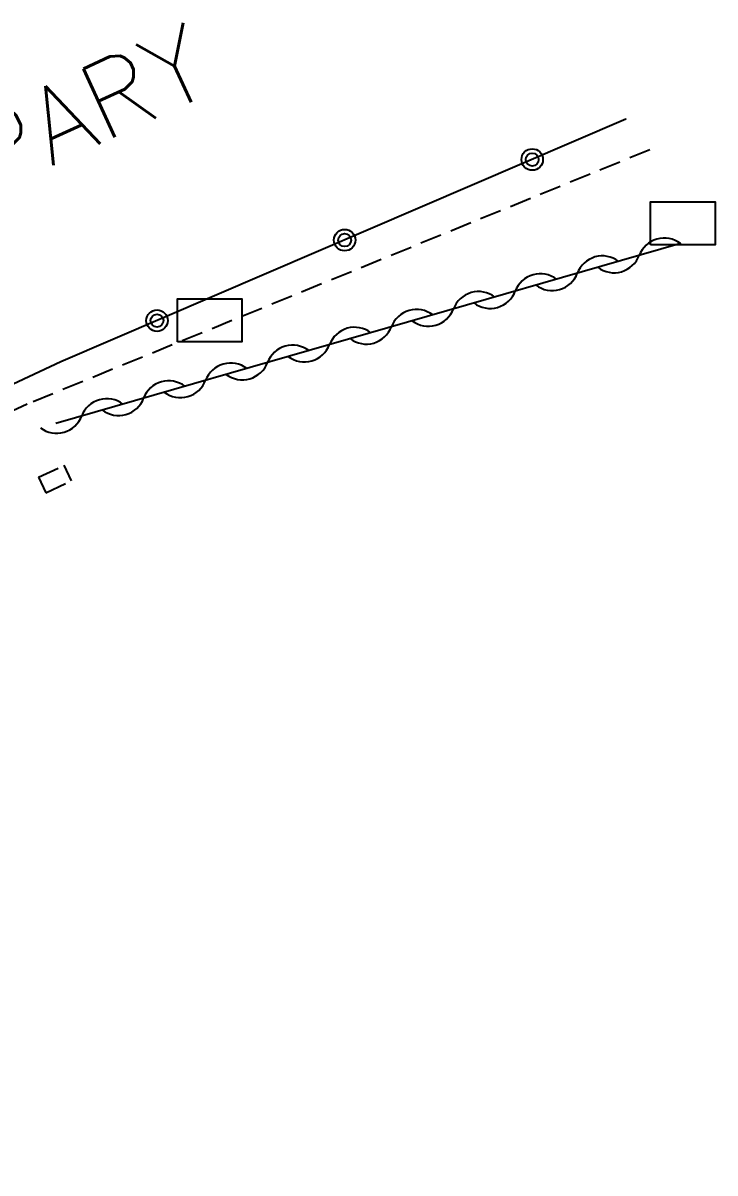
# Model space of a CAD drawing. Header units: millimetres. Extents: x 137000 to 138000, y 128000 to 129000.
# Drawn here: x 137774.5 to 137790.61, y 128596.5 to 128623.26 of the extents above; entities that cross this region are included whole.
import ezdxf
from ezdxf.enums import TextEntityAlignment as Align

# ---------------------------------------------------------------- set-up
doc = ezdxf.new("R2010")
doc.units = ezdxf.units.MM
doc.linetypes.add('DASHED', pattern=[0.75, 0.5, -0.25])
doc.layers.get('0').update_dxf_attribs({"linetype": 'CONTINUOUS'})
for name, color, linetype in [('w0001', 6, 'DASHED'), ('W0112', 1, 'DASHED'), ('w0310', 3, 'CONTINUOUS'), ('w0322', 7, 'CONTINUOUS'), ('w0989', 7, 'CONTINUOUS'), ('W1471', 7, 'CONTINUOUS')]:
    doc.layers.add(name, color=color, linetype=linetype)
doc.styles.get("Standard").update_dxf_attribs({"font": 'romans.shx', "width": 0.85})

# ---------------------------------------------------------------- blocks, each defined once
blk = doc.blocks.new('t310o')
at = {"color": 0, "linetype": 'Continuous'}
for centre, start, end in [((-0.5, 0.375), 216.8699, 323.1304), ((0.5, -0.375), 36.8699, 143.1303)]:
    blk.add_arc(centre, 0.625, start, end, dxfattribs=at)
blk = doc.blocks.new('t322o')
at = {"color": 0, "linetype": 'Continuous'}
for radius in [0.25, 0.15]:
    blk.add_circle((0, 0), radius, dxfattribs=at)
blk = doc.blocks.new('T1471')
at = {"color": 0, "linetype": 'Continuous', "flags": 128}
blk.add_lwpolyline([(-0.75, -0.5), (-0.75, 0.5), (0.75, 0.5), (0.75, -0.5), (-0.75, -0.5)], dxfattribs=at)

msp = doc.modelspace()

# ---------------------------------------------------------------- linework, layer by layer
at = {"layer": 'w0001'}
msp.add_lwpolyline([(137789.086, 128620.31), (137774.603, 128614.391), (137762.618, 128608.889), (137749.716, 128603.387), (137734.755, 128596.504)], dxfattribs=at)
at = {"layer": 'W0112'}
for points in [[(137774.866, 128612.695), (137775.036, 128612.332), (137775.633, 128612.612), (137775.463, 128612.974), (137775.463, 128612.974), (137775.463, 128612.974), (137775.463, 128612.974), (137775.463, 128612.974), (137775.463, 128612.974), (137775.463, 128612.974), (137775.463, 128612.974), (137775.463, 128612.974), (137775.463, 128612.974), (137775.463, 128612.974), (137775.463, 128612.974), (137775.463, 128612.974), (137775.463, 128612.974), (137775.463, 128612.974), (137775.463, 128612.974), (137775.463, 128612.974), (137775.463, 128612.974), (137775.463, 128612.974), (137775.463, 128612.974), (137775.463, 128612.974), (137775.463, 128612.974), (137775.463, 128612.974), (137775.463, 128612.974), (137775.463, 128612.974), (137775.463, 128612.974), (137775.463, 128612.974), (137775.463, 128612.974), (137775.463, 128612.974), (137775.463, 128612.974), (137775.463, 128612.974), (137775.463, 128612.974), (137775.463, 128612.974), (137775.463, 128612.974), (137775.463, 128612.974), (137775.463, 128612.974), (137775.463, 128612.974), (137775.463, 128612.974), (137775.463, 128612.974), (137775.463, 128612.974), (137775.463, 128612.974), (137775.463, 128612.974), (137775.463, 128612.974), (137775.463, 128612.974), (137775.463, 128612.974), (137775.463, 128612.974), (137775.463, 128612.974), (137775.463, 128612.974), (137775.463, 128612.974), (137775.463, 128612.974), (137775.463, 128612.974), (137775.463, 128612.974), (137775.463, 128612.974), (137775.463, 128612.974), (137775.463, 128612.974), (137775.463, 128612.974), (137775.463, 128612.974), (137775.463, 128612.974), (137775.463, 128612.974), (137775.463, 128612.974), (137775.463, 128612.974), (137775.463, 128612.974), (137775.463, 128612.974), (137775.463, 128612.974), (137775.463, 128612.974), (137775.463, 128612.974), (137775.463, 128612.974), (137775.463, 128612.974), (137775.463, 128612.974), (137775.463, 128612.974), (137775.463, 128612.974), (137775.463, 128612.974), (137775.463, 128612.974), (137775.463, 128612.974), (137775.463, 128612.974), (137775.463, 128612.974), (137775.463, 128612.974), (137775.463, 128612.974), (137775.463, 128612.974), (137775.463, 128612.974), (137775.463, 128612.974), (137775.463, 128612.974), (137775.463, 128612.974), (137775.463, 128612.974), (137775.463, 128612.974), (137775.463, 128612.974), (137775.463, 128612.974), (137775.463, 128612.974), (137775.463, 128612.974), (137775.463, 128612.974), (137775.463, 128612.974), (137775.463, 128612.974), (137775.463, 128612.974), (137775.463, 128612.974), (137775.463, 128612.974), (137775.463, 128612.974), (137775.463, 128612.974), (137775.463, 128612.974), (137775.463, 128612.974), (137775.463, 128612.974), (137775.463, 128612.974), (137775.463, 128612.974), (137775.463, 128612.974), (137775.463, 128612.974), (137775.463, 128612.974), (137775.463, 128612.974), (137775.463, 128612.974), (137775.463, 128612.974), (137775.463, 128612.974), (137775.463, 128612.974), (137775.463, 128612.974), (137775.463, 128612.974), (137775.463, 128612.974), (137775.463, 128612.974), (137775.463, 128612.974), (137775.463, 128612.974), (137775.463, 128612.974)], [(137774.866, 128612.695), (137775.463, 128612.974), (137775.463, 128612.974), (137775.463, 128612.974), (137775.463, 128612.974), (137775.463, 128612.974), (137775.463, 128612.974), (137775.463, 128612.974), (137775.463, 128612.974), (137775.463, 128612.974), (137775.463, 128612.974), (137775.463, 128612.974), (137775.463, 128612.974), (137775.463, 128612.974), (137775.463, 128612.974), (137775.463, 128612.974), (137775.463, 128612.974), (137775.463, 128612.974), (137775.463, 128612.974), (137775.463, 128612.974), (137775.463, 128612.974), (137775.463, 128612.974), (137775.463, 128612.974), (137775.463, 128612.974), (137775.463, 128612.974), (137775.463, 128612.974), (137775.463, 128612.974), (137775.463, 128612.974), (137775.463, 128612.974), (137775.463, 128612.974), (137775.463, 128612.974), (137775.463, 128612.974), (137775.463, 128612.974), (137775.463, 128612.974), (137775.463, 128612.974), (137775.463, 128612.974), (137775.463, 128612.974), (137775.463, 128612.974), (137775.463, 128612.974), (137775.463, 128612.974), (137775.463, 128612.974), (137775.463, 128612.974), (137775.463, 128612.974), (137775.463, 128612.974), (137775.463, 128612.974), (137775.463, 128612.974), (137775.463, 128612.974), (137775.463, 128612.974), (137775.463, 128612.974), (137775.463, 128612.974), (137775.463, 128612.974), (137775.463, 128612.974), (137775.463, 128612.974), (137775.463, 128612.974), (137775.463, 128612.974), (137775.463, 128612.974), (137775.463, 128612.974), (137775.463, 128612.974), (137775.463, 128612.974), (137775.463, 128612.974), (137775.463, 128612.974), (137775.463, 128612.974), (137775.463, 128612.974), (137775.463, 128612.974), (137775.463, 128612.974), (137775.463, 128612.974), (137775.463, 128612.974), (137775.463, 128612.974), (137775.463, 128612.974), (137775.463, 128612.974), (137775.463, 128612.974), (137775.463, 128612.974), (137775.463, 128612.974), (137775.463, 128612.974), (137775.463, 128612.974), (137775.463, 128612.974), (137775.463, 128612.974), (137775.463, 128612.974), (137775.463, 128612.974), (137775.463, 128612.974), (137775.463, 128612.974), (137775.463, 128612.974), (137775.463, 128612.974), (137775.463, 128612.974), (137775.463, 128612.974), (137775.463, 128612.974), (137775.463, 128612.974), (137775.463, 128612.974), (137775.463, 128612.974), (137775.463, 128612.974), (137775.463, 128612.974), (137775.463, 128612.974), (137775.463, 128612.974), (137775.463, 128612.974), (137775.463, 128612.974), (137775.463, 128612.974), (137775.463, 128612.974), (137775.463, 128612.974), (137775.463, 128612.974), (137775.463, 128612.974), (137775.463, 128612.974), (137775.463, 128612.974), (137775.463, 128612.974), (137775.463, 128612.974), (137775.463, 128612.974), (137775.463, 128612.974), (137775.463, 128612.974), (137775.463, 128612.974), (137775.463, 128612.974), (137775.463, 128612.974), (137775.463, 128612.974), (137775.463, 128612.974), (137775.463, 128612.974), (137775.463, 128612.974), (137775.463, 128612.974), (137775.463, 128612.974), (137775.463, 128612.974), (137775.463, 128612.974), (137775.463, 128612.974), (137775.463, 128612.974)]]:
    msp.add_lwpolyline(points, dxfattribs=at)
at = {"layer": 'w0310'}
for points in [[(137789.803, 128618.13), (137789.803, 128618.13), (137789.803, 128618.13), (137789.803, 128618.13), (137789.803, 128618.13), (137789.803, 128618.13), (137789.803, 128618.13), (137789.803, 128618.13), (137789.803, 128618.13), (137789.803, 128618.13), (137789.803, 128618.13), (137789.803, 128618.13), (137789.803, 128618.13), (137789.803, 128618.13), (137789.803, 128618.13), (137789.803, 128618.13), (137789.803, 128618.13), (137789.803, 128618.13), (137789.803, 128618.13), (137775.265, 128613.943)], [(137789.803, 128618.13), (137789.803, 128618.13), (137789.803, 128618.13), (137789.803, 128618.13), (137789.803, 128618.13), (137789.803, 128618.13), (137789.803, 128618.13), (137789.803, 128618.13), (137789.803, 128618.13), (137789.803, 128618.13), (137789.803, 128618.13), (137789.803, 128618.13), (137789.803, 128618.13), (137789.803, 128618.13), (137789.803, 128618.13), (137789.803, 128618.13), (137789.803, 128618.13), (137789.803, 128618.13), (137789.803, 128618.13), (137789.803, 128618.13), (137789.803, 128618.13), (137789.803, 128618.13), (137789.803, 128618.13), (137789.803, 128618.13), (137789.803, 128618.13), (137789.803, 128618.13), (137789.803, 128618.13), (137789.803, 128618.13), (137789.803, 128618.13), (137789.803, 128618.13), (137789.803, 128618.13), (137789.803, 128618.13), (137789.803, 128618.13), (137789.803, 128618.13), (137789.803, 128618.13), (137789.803, 128618.13), (137789.803, 128618.13), (137789.803, 128618.13), (137789.803, 128618.13), (137789.803, 128618.13), (137789.803, 128618.13), (137789.803, 128618.13), (137789.803, 128618.13), (137789.803, 128618.13), (137789.803, 128618.13), (137789.803, 128618.13), (137789.803, 128618.13), (137789.803, 128618.13), (137789.803, 128618.13), (137789.803, 128618.13), (137789.803, 128618.13), (137789.803, 128618.13), (137789.803, 128618.13), (137789.803, 128618.13), (137789.803, 128618.13), (137789.803, 128618.13), (137789.803, 128618.13), (137789.803, 128618.13), (137789.803, 128618.13), (137789.803, 128618.13), (137789.803, 128618.13), (137789.803, 128618.13), (137789.803, 128618.13), (137789.803, 128618.13), (137789.803, 128618.13), (137789.803, 128618.13), (137789.803, 128618.13), (137789.803, 128618.13), (137789.803, 128618.13), (137789.803, 128618.13), (137789.803, 128618.13), (137789.803, 128618.13), (137789.803, 128618.13), (137789.803, 128618.13), (137789.803, 128618.13), (137789.803, 128618.13), (137789.803, 128618.13), (137789.803, 128618.13), (137789.803, 128618.13), (137789.803, 128618.13), (137789.803, 128618.13), (137789.803, 128618.13), (137789.803, 128618.13), (137789.803, 128618.13), (137789.803, 128618.13), (137789.803, 128618.13), (137789.803, 128618.13), (137789.803, 128618.13), (137789.803, 128618.13), (137789.803, 128618.13), (137789.803, 128618.13), (137789.803, 128618.13), (137789.803, 128618.13), (137789.803, 128618.13), (137789.803, 128618.13), (137789.803, 128618.13), (137789.803, 128618.13), (137789.803, 128618.13), (137789.803, 128618.13), (137789.803, 128618.13), (137789.803, 128618.13)]]:
    msp.add_lwpolyline(points, dxfattribs=at)
at = {"layer": 'w0322'}
for points in [[(137788.534, 128621.02), (137788.534, 128621.02), (137788.534, 128621.02), (137788.534, 128621.02), (137788.534, 128621.02), (137788.534, 128621.02), (137788.534, 128621.02), (137788.534, 128621.02), (137788.534, 128621.02), (137788.534, 128621.02), (137788.534, 128621.02), (137788.534, 128621.02), (137788.534, 128621.02), (137788.534, 128621.02), (137788.534, 128621.02), (137788.534, 128621.02), (137788.534, 128621.02), (137775.384, 128615.374), (137767.932, 128611.887), (137764.118, 128610.163)], [(137788.534, 128621.02), (137788.534, 128621.02), (137788.534, 128621.02), (137788.534, 128621.02), (137788.534, 128621.02), (137788.534, 128621.02), (137788.534, 128621.02), (137788.534, 128621.02), (137788.534, 128621.02), (137788.534, 128621.02), (137788.534, 128621.02), (137788.534, 128621.02), (137788.534, 128621.02), (137788.534, 128621.02), (137788.534, 128621.02), (137788.534, 128621.02), (137788.534, 128621.02), (137788.534, 128621.02), (137788.534, 128621.02), (137788.534, 128621.02), (137788.534, 128621.02), (137788.534, 128621.02), (137788.534, 128621.02), (137788.534, 128621.02), (137788.534, 128621.02), (137788.534, 128621.02), (137788.534, 128621.02), (137788.534, 128621.02), (137788.534, 128621.02), (137788.534, 128621.02), (137788.534, 128621.02), (137788.534, 128621.02), (137788.534, 128621.02), (137788.534, 128621.02), (137788.534, 128621.02), (137788.534, 128621.02), (137788.534, 128621.02), (137788.534, 128621.02), (137788.534, 128621.02), (137788.534, 128621.02), (137788.534, 128621.02), (137788.534, 128621.02), (137788.534, 128621.02), (137788.534, 128621.02), (137788.534, 128621.02), (137788.534, 128621.02), (137788.534, 128621.02), (137788.534, 128621.02), (137788.534, 128621.02), (137788.534, 128621.02), (137788.534, 128621.02), (137788.534, 128621.02), (137788.534, 128621.02), (137788.534, 128621.02), (137788.534, 128621.02), (137788.534, 128621.02), (137788.534, 128621.02), (137788.534, 128621.02), (137788.534, 128621.02), (137788.534, 128621.02), (137788.534, 128621.02), (137788.534, 128621.02), (137788.534, 128621.02), (137788.534, 128621.02), (137788.534, 128621.02), (137788.534, 128621.02), (137788.534, 128621.02), (137788.534, 128621.02), (137788.534, 128621.02), (137788.534, 128621.02), (137788.534, 128621.02), (137788.534, 128621.02), (137788.534, 128621.02), (137788.534, 128621.02), (137788.534, 128621.02), (137788.534, 128621.02), (137788.534, 128621.02), (137788.534, 128621.02), (137788.534, 128621.02), (137788.534, 128621.02), (137788.534, 128621.02), (137788.534, 128621.02), (137788.534, 128621.02), (137788.534, 128621.02), (137788.534, 128621.02), (137788.534, 128621.02), (137788.534, 128621.02), (137788.534, 128621.02), (137788.534, 128621.02), (137788.534, 128621.02), (137788.534, 128621.02), (137788.534, 128621.02), (137788.534, 128621.02), (137788.534, 128621.02), (137788.534, 128621.02), (137788.534, 128621.02), (137788.534, 128621.02), (137788.534, 128621.02), (137788.534, 128621.02), (137788.534, 128621.02), (137788.534, 128621.02)]]:
    msp.add_lwpolyline(points, dxfattribs=at)

# ---------------------------------------------------------------- block references
at = {"layer": 'w0310', "rotation": 196.0664825780796}
for p in [(137788.842, 128617.853), (137787.401, 128617.438), (137785.959, 128617.023), (137784.518, 128616.608), (137783.076, 128616.193), (137781.635, 128615.778), (137780.194, 128615.362), (137778.752, 128614.947), (137777.311, 128614.532), (137775.869, 128614.117)]:
    msp.add_blockref('t310o', p, dxfattribs=at)
at = {"layer": 'w0322', "rotation": 203.2364613026446}
for p in [(137786.352, 128620.083), (137781.987, 128618.209), (137777.622, 128616.335)]:
    msp.add_blockref('t322o', p, dxfattribs=at)
at = {"layer": 'W1471'}
for p in [(137789.855, 128618.596), (137778.849, 128616.345)]:
    msp.add_blockref('T1471', p, dxfattribs=at)

# ---------------------------------------------------------------- texts
at = {"layer": 'w0989'}
msp.add_text('IMPASSE PARY', height=1.75, rotation=24.659, dxfattribs=at).set_placement((137771.029, 128618.992), align=Align.MIDDLE)

doc.saveas('drawing.dxf')
